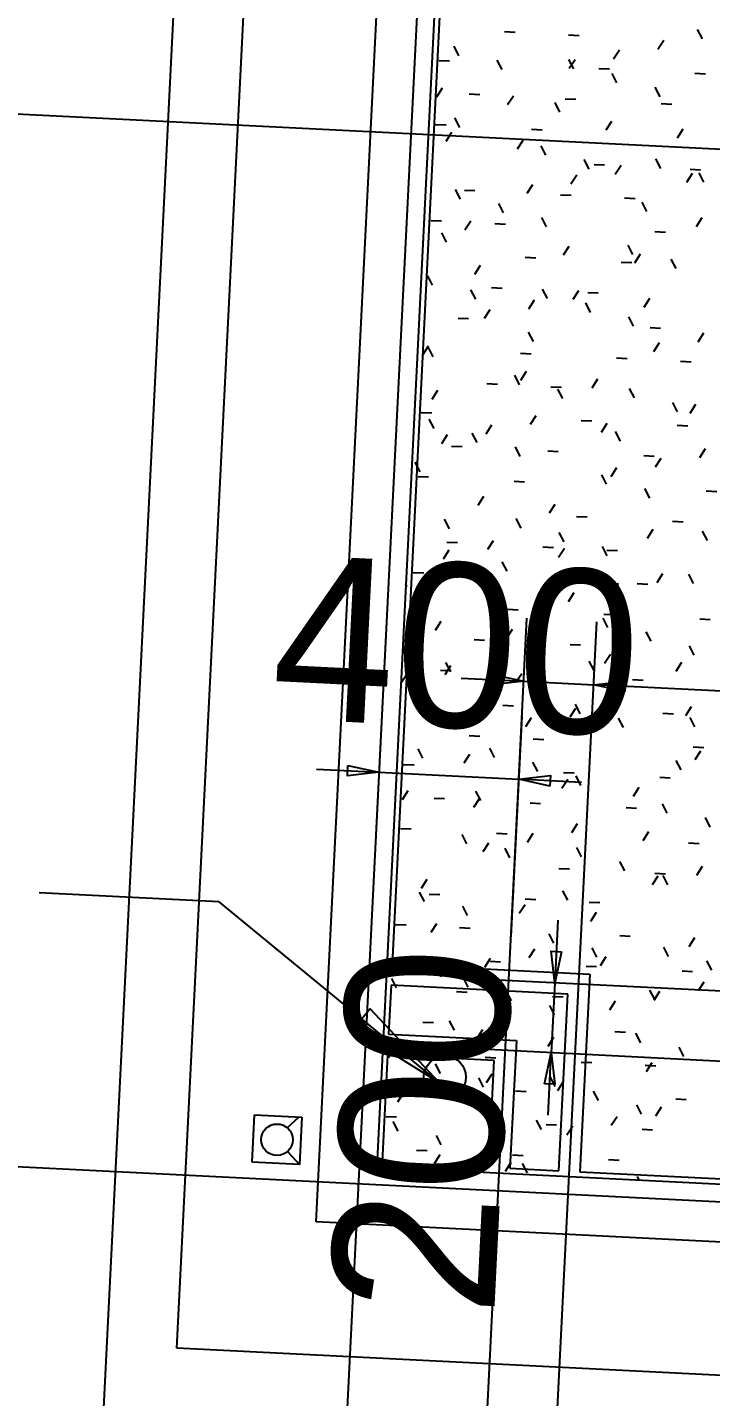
# Model space of a CAD drawing. Extents: x 549999 to 550212, y 1838161 to 1838467.
# Drawn here: x 550114.958 to 550116.908, y 1838343.863 to 1838347.771 of the extents above; entities that cross this region are included whole.
import ezdxf

# ---------------------------------------------------------------- set-up
doc = ezdxf.new("R2010")
doc.units = 0
for name, color, linetype in [('Level 13', 7, 'Continuous'), ('Level 15', 7, 'Continuous'), ('Level 18', 7, 'Continuous'), ('Level 20', 7, 'Continuous'), ('Level 22', 7, 'Continuous'), ('Level 28', 7, 'Continuous'), ('Level 4', 7, 'Continuous'), ('Level 8', 7, 'Continuous')]:
    doc.layers.add(name, color=color, linetype=linetype)

# ---------------------------------------------------------------- blocks, each defined once
blk = doc.blocks.new('FLOO10')
at = {"layer": 'Level 8'}
for p, q in [((-871.49, -462.9), (-871.49, 547.1)), ((-891.49, 527.1), (-891.49, -482.9)), ((-171.49, -462.9), (-871.49, -462.9))]:
    blk.add_line(p, q, dxfattribs=at)

msp = doc.modelspace()

# ---------------------------------------------------------------- linework, layer by layer
at = {"layer": 'Level 13'}
for p, q in [((550115.5999, 1838344.5324), (550115.6066, 1838344.6672)), ((550115.6066, 1838344.6672), (550115.7415, 1838344.6605)), ((550115.6997, 1838344.6308), (550115.733, 1838344.6609)), ((550115.7415, 1838344.6605), (550115.7347, 1838344.5256)), ((550115.7009, 1838344.563), (550115.7347, 1838344.5256)), ((550115.7347, 1838344.5256), (550115.5999, 1838344.5324))]:
    msp.add_line(p, q, dxfattribs=at)
msp.add_circle((550115.6707, 1838344.5964), 0.045, dxfattribs=at)
at = {"layer": 'Level 15'}
for p, q in [((550116.3198, 1838347.759), (550116.3499, 1838347.7575)), ((550116.5024, 1838347.7498), (550116.5325, 1838347.7483)), ((550116.7741, 1838347.7332), (550116.7577, 1838347.7079)), ((550116.8847, 1838347.738), (550116.8709, 1838347.7648)), ((550116.19, 1838347.6901), (550116.1762, 1838347.717)), ((550116.6476, 1838347.706), (550116.6313, 1838347.6807)), ((550116.1325, 1838347.6768), (550116.1627, 1838347.6753)), ((550116.313, 1838347.6504), (550116.2993, 1838347.6773)), ((550116.5175, 1838347.6525), (550116.5037, 1838347.6793)), ((550116.5212, 1838347.6788), (550116.5048, 1838347.6535)), ((550116.5892, 1838347.654), (550116.6193, 1838347.6524)), ((550116.6406, 1838347.6128), (550116.6268, 1838347.6397)), ((550116.8631, 1838347.6403), (550116.8933, 1838347.6387)), ((550116.1419, 1838347.5973), (550116.1256, 1838347.5719)), ((550116.2193, 1838347.5809), (550116.2494, 1838347.5794)), ((550116.3452, 1838347.5748), (550116.3288, 1838347.5495)), ((550116.7637, 1838347.5732), (550116.7499, 1838347.6)), ((550116.4778, 1838347.5294), (550116.4641, 1838347.5563)), ((550116.4933, 1838347.5672), (550116.5234, 1838347.5657)), ((550116.7673, 1838347.5535), (550116.7974, 1838347.552)), ((550116.1234, 1838347.4941), (550116.1535, 1838347.4926)), ((550116.192, 1838347.4857), (550116.1782, 1838347.5125)), ((550116.6252, 1838347.5028), (550116.6088, 1838347.4774)), ((550116.1691, 1838347.4708), (550116.1528, 1838347.4455)), ((550116.3974, 1838347.4804), (550116.4275, 1838347.4789)), ((550116.8285, 1838347.4804), (550116.8121, 1838347.455)), ((550116.3724, 1838347.4484), (550116.356, 1838347.4231)), ((550116.4382, 1838347.4063), (550116.4244, 1838347.4332)), ((550116.5613, 1838347.3667), (550116.5475, 1838347.3935)), ((550116.5755, 1838347.38), (550116.6056, 1838347.3785)), ((550116.6524, 1838347.3764), (550116.636, 1838347.351)), ((550116.7657, 1838347.3687), (550116.7519, 1838347.3956)), ((550116.526, 1838347.3492), (550116.5096, 1838347.3238)), ((550116.8556, 1838347.3539), (550116.8393, 1838347.3286)), ((550116.8495, 1838347.3663), (550116.8796, 1838347.3648)), ((550116.8888, 1838347.329), (550116.875, 1838347.3559)), ((550116.194, 1838347.2812), (550116.1803, 1838347.308)), ((550116.2056, 1838347.3069), (550116.2357, 1838347.3054)), ((550116.3996, 1838347.322), (550116.3832, 1838347.2966)), ((550116.3171, 1838347.2415), (550116.3034, 1838347.2684)), ((550116.4796, 1838347.2932), (550116.5097, 1838347.2917)), ((550116.6622, 1838347.2841), (550116.6924, 1838347.2826)), ((550116.726, 1838347.2456), (550116.7123, 1838347.2725)), ((550116.1097, 1838347.2202), (550116.1398, 1838347.2186)), ((550116.4402, 1838347.2019), (550116.4265, 1838347.2287)), ((550116.8828, 1838347.2275), (550116.8665, 1838347.2022)), ((550116.1544, 1838347.1581), (550116.1406, 1838347.185)), ((550116.2235, 1838347.218), (550116.2071, 1838347.1926)), ((550116.2924, 1838347.211), (550116.3225, 1838347.2095)), ((550116.749, 1838347.1882), (550116.7791, 1838347.1867)), ((550116.5036, 1838347.1459), (550116.4872, 1838347.1206)), ((550116.6864, 1838347.1225), (550116.6726, 1838347.1494)), ((550116.3791, 1838347.1151), (550116.4093, 1838347.1136)), ((550116.6531, 1838347.1014), (550116.6832, 1838347.0999)), ((550116.7068, 1838347.1235), (550116.6904, 1838347.0982)), ((550116.8095, 1838347.0829), (550116.7957, 1838347.1097)), ((550116.1147, 1838347.035), (550116.101, 1838347.0619)), ((550116.2507, 1838347.0916), (550116.2343, 1838347.0662)), ((550116.2832, 1838347.0284), (550116.3134, 1838347.0269)), ((550116.4423, 1838346.9974), (550116.4285, 1838347.0243)), ((550116.2378, 1838346.9954), (550116.224, 1838347.0222)), ((550116.4043, 1838346.9923), (550116.388, 1838346.967)), ((550116.5308, 1838347.0195), (550116.5144, 1838346.9942)), ((550116.5653, 1838346.9577), (550116.5516, 1838346.9846)), ((550116.5572, 1838347.0147), (550116.5873, 1838347.0132)), ((550116.734, 1838346.9971), (550116.7176, 1838346.9717)), ((550116.2779, 1838346.9651), (550116.2615, 1838346.9398)), ((550116.6884, 1838346.9181), (550116.6747, 1838346.9449)), ((550116.1873, 1838346.9416), (550116.2175, 1838346.9401)), ((550116.7353, 1838346.9142), (550116.7654, 1838346.9127)), ((550116.4026, 1838346.8743), (550116.3888, 1838346.9012)), ((550116.7612, 1838346.8707), (550116.7448, 1838346.8453)), ((550116.8876, 1838346.8979), (550116.8712, 1838346.8725)), ((550116.1019, 1838346.8611), (550116.0855, 1838346.8358)), ((550116.1168, 1838346.8306), (550116.103, 1838346.8574)), ((550116.3654, 1838346.8412), (550116.3956, 1838346.8396)), ((550116.6394, 1838346.8275), (550116.6695, 1838346.8259)), ((550116.3819, 1838346.7891), (550116.3655, 1838346.7637)), ((550116.8221, 1838346.8183), (550116.8522, 1838346.8168)), ((550116.2695, 1838346.7544), (550116.2997, 1838346.7529)), ((550116.3629, 1838346.7512), (550116.3492, 1838346.7781)), ((550116.5851, 1838346.7667), (550116.5688, 1838346.7413)), ((550116.1291, 1838346.7347), (550116.1127, 1838346.7094)), ((550116.4522, 1838346.7453), (550116.4823, 1838346.7438)), ((550116.486, 1838346.7116), (550116.4722, 1838346.7384)), ((550116.6905, 1838346.7136), (550116.6767, 1838346.7405)), ((550116.0823, 1838346.6722), (550116.1125, 1838346.6707)), ((550116.8136, 1838346.674), (550116.7998, 1838346.7008)), ((550116.8652, 1838346.6946), (550116.8488, 1838346.6693)), ((550116.1188, 1838346.6261), (550116.105, 1838346.653)), ((550116.2827, 1838346.6355), (550116.2663, 1838346.6101)), ((550116.4091, 1838346.6627), (550116.3927, 1838346.6373)), ((550116.5389, 1838346.6494), (550116.5691, 1838346.6479)), ((550116.6123, 1838346.6402), (550116.596, 1838346.6149)), ((550116.8129, 1838346.6357), (550116.8431, 1838346.6342)), ((550116.1562, 1838346.6083), (550116.1399, 1838346.5829)), ((550116.2419, 1838346.5865), (550116.2281, 1838346.6133)), ((550116.6508, 1838346.5905), (550116.637, 1838346.6174)), ((550116.1691, 1838346.5763), (550116.1992, 1838346.5748)), ((550116.365, 1838346.5468), (550116.3512, 1838346.5736)), ((550116.4431, 1838346.5626), (550116.4732, 1838346.5611)), ((550116.8924, 1838346.5682), (550116.876, 1838346.5429)), ((550116.0791, 1838346.503), (550116.0654, 1838346.5299)), ((550116.717, 1838346.5489), (550116.7472, 1838346.5474)), ((550116.7659, 1838346.541), (550116.7496, 1838346.5157)), ((550116.0732, 1838346.4895), (550116.1033, 1838346.488)), ((550116.3472, 1838346.4758), (550116.3773, 1838346.4743)), ((550116.6111, 1838346.4675), (550116.5974, 1838346.4943)), ((550116.6395, 1838346.5138), (550116.6231, 1838346.4885)), ((550116.7342, 1838346.4278), (550116.7205, 1838346.4547)), ((550116.8951, 1838346.4485), (550116.9253, 1838346.4469)), ((550116.2602, 1838346.4322), (550116.2439, 1838346.4069)), ((550116.4635, 1838346.4098), (550116.4471, 1838346.3845)), ((550116.1626, 1838346.3403), (550116.1488, 1838346.3671)), ((550116.367, 1838346.3423), (550116.3533, 1838346.3692)), ((550116.5253, 1838346.3754), (550116.5554, 1838346.3739)), ((550116.7992, 1838346.3617), (550116.8294, 1838346.3602)), ((550116.4901, 1838346.3027), (550116.4763, 1838346.3295)), ((550116.7435, 1838346.3378), (550116.7271, 1838346.3124)), ((550116.899, 1838346.3068), (550116.8853, 1838346.3336)), ((550116.1554, 1838346.3023), (550116.1855, 1838346.3008)), ((550116.2874, 1838346.3058), (550116.2711, 1838346.2805)), ((550116.4294, 1838346.2886), (550116.4595, 1838346.2871)), ((550116.4907, 1838346.2834), (550116.4743, 1838346.258)), ((550116.6132, 1838346.263), (550116.5994, 1838346.2899)), ((550116.161, 1838346.2786), (550116.1446, 1838346.2533)), ((550116.3274, 1838346.2193), (550116.3136, 1838346.2461)), ((550116.612, 1838346.2795), (550116.6421, 1838346.278)), ((550116.0595, 1838346.2156), (550116.0896, 1838346.2141)), ((550116.2421, 1838346.2064), (550116.2723, 1838346.2049)), ((550116.7707, 1838346.2114), (550116.7543, 1838346.186)), ((550116.8593, 1838346.1837), (550116.8456, 1838346.2105)), ((550116.0415, 1838346.1755), (550116.0383, 1838346.1817)), ((550116.6443, 1838346.1842), (550116.6279, 1838346.1588)), ((550116.6988, 1838346.1836), (550116.7289, 1838346.1821)), ((550116.5179, 1838346.157), (550116.5015, 1838346.1316)), ((550116.2877, 1838346.0962), (550116.2739, 1838346.123)), ((550116.3289, 1838346.1105), (550116.359, 1838346.109)), ((550116.6152, 1838346.0586), (550116.6015, 1838346.0854)), ((550116.6029, 1838346.0968), (550116.633, 1838346.0953)), ((550116.1386, 1838346.0754), (550116.1222, 1838346.0501)), ((550116.3418, 1838346.053), (550116.3254, 1838346.0276)), ((550116.4108, 1838346.0565), (550116.397, 1838346.0834)), ((550116.8769, 1838346.0831), (550116.907, 1838346.0816)), ((550116.233, 1838346.0238), (550116.2631, 1838346.0223)), ((550116.507, 1838346.0101), (550116.5371, 1838346.0086)), ((550116.7383, 1838346.0189), (550116.7245, 1838346.0457)), ((550116.0436, 1838345.971), (550116.0298, 1838345.9979)), ((550116.6219, 1838345.9809), (550116.6055, 1838345.9556)), ((550116.8614, 1838345.9792), (550116.8476, 1838346.0061)), ((550116.1371, 1838345.937), (550116.1673, 1838345.9355)), ((550116.1658, 1838345.949), (550116.1494, 1838345.9236)), ((550116.1667, 1838345.9314), (550116.1529, 1838345.9582)), ((550116.5756, 1838345.9355), (550116.5618, 1838345.9623)), ((550116.8251, 1838345.9585), (550116.8087, 1838345.9332)), ((550116.0393, 1838345.9218), (550116.0242, 1838345.8983)), ((550116.2897, 1838345.8917), (550116.276, 1838345.9186)), ((550116.369, 1838345.9265), (550116.3526, 1838345.9012)), ((550116.6851, 1838345.9096), (550116.7152, 1838345.9081)), ((550116.649, 1838345.8545), (550116.6327, 1838345.8292)), ((550116.3152, 1838345.8366), (550116.3453, 1838345.8351)), ((550116.5226, 1838345.8273), (550116.5062, 1838345.802)), ((550116.5359, 1838345.8124), (550116.5221, 1838345.8392)), ((550116.5892, 1838345.8229), (550116.6193, 1838345.8214)), ((550116.7718, 1838345.8137), (550116.802, 1838345.8122)), ((550116.8523, 1838345.8321), (550116.8359, 1838345.8067)), ((550116.3962, 1838345.8001), (550116.3798, 1838345.7748)), ((550116.659, 1838345.7727), (550116.6452, 1838345.7996)), ((550116.8634, 1838345.7748), (550116.8497, 1838345.8016)), ((550116.2193, 1838345.7498), (550116.2495, 1838345.7483)), ((550116.402, 1838345.7407), (550116.4321, 1838345.7392)), ((550116.0169, 1838345.7186), (550116.015, 1838345.7156)), ((550116.0873, 1838345.6852), (550116.0736, 1838345.7121)), ((550116.2202, 1838345.6961), (550116.2038, 1838345.6708)), ((550116.2918, 1838345.6873), (550116.278, 1838345.7141)), ((550116.8586, 1838345.7178), (550116.8887, 1838345.7163)), ((550116.8795, 1838345.7057), (550116.8631, 1838345.6803)), ((550116.0321, 1838345.6676), (550116.0622, 1838345.6661)), ((550116.4149, 1838345.6476), (550116.4011, 1838345.6744)), ((550116.8238, 1838345.6517), (550116.81, 1838345.6785)), ((550116.5002, 1838345.6241), (550116.4838, 1838345.5987)), ((550116.4887, 1838345.6448), (550116.5189, 1838345.6433)), ((550116.5379, 1838345.6079), (550116.5242, 1838345.6348)), ((550116.7627, 1838345.6311), (550116.7928, 1838345.6296)), ((550116.0441, 1838345.5921), (550116.0277, 1838345.5668)), ((550116.2521, 1838345.5642), (550116.2384, 1838345.591)), ((550116.7034, 1838345.6017), (550116.6871, 1838345.5763)), ((550116.1189, 1838345.5717), (550116.149, 1838345.5702)), ((550116.2473, 1838345.5697), (550116.231, 1838345.5444)), ((550116.3928, 1838345.558), (550116.423, 1838345.5565)), ((550116.6668, 1838345.5443), (550116.6969, 1838345.5428)), ((550116.7841, 1838345.5286), (550116.7703, 1838345.5555)), ((550116.9072, 1838345.4889), (550116.8934, 1838345.5158)), ((550116.023, 1838345.485), (550116.0531, 1838345.4835)), ((550116.2125, 1838345.4411), (550116.1987, 1838345.4679)), ((550116.2969, 1838345.4713), (550116.3271, 1838345.4698)), ((550116.401, 1838345.4705), (550116.3846, 1838345.4451)), ((550116.5274, 1838345.4977), (550116.511, 1838345.4723)), ((550116.7306, 1838345.4752), (550116.7142, 1838345.4499)), ((550116.2745, 1838345.4433), (550116.2582, 1838345.4179)), ((550116.3355, 1838345.4014), (550116.3218, 1838345.4283)), ((550116.54, 1838345.4035), (550116.5262, 1838345.4303)), ((550116.8449, 1838345.4439), (550116.875, 1838345.4424)), ((550116.6631, 1838345.3638), (550116.6493, 1838345.3907)), ((550116.475, 1838345.3708), (550116.5052, 1838345.3693)), ((550116.7578, 1838345.3488), (550116.7414, 1838345.3235)), ((550116.749, 1838345.3571), (550116.7791, 1838345.3556)), ((550116.7862, 1838345.3241), (550116.7724, 1838345.351)), ((550116.8842, 1838345.376), (550116.8679, 1838345.3507)), ((550116.0985, 1838345.3393), (550116.0821, 1838345.3139)), ((550116.5003, 1838345.2804), (550116.4866, 1838345.3072)), ((550116.0914, 1838345.2763), (550116.0776, 1838345.3032)), ((550116.1052, 1838345.2977), (550116.1353, 1838345.2962)), ((550116.3785, 1838345.2672), (550116.3622, 1838345.2419)), ((550116.3791, 1838345.284), (550116.4093, 1838345.2825)), ((550116.5618, 1838345.2749), (550116.5919, 1838345.2734)), ((550116.2145, 1838345.2366), (550116.2007, 1838345.2635)), ((550116.5818, 1838345.2448), (550116.5654, 1838345.2195)), ((550116.0093, 1838345.211), (550116.0394, 1838345.2095)), ((550116.1257, 1838345.2129), (550116.1093, 1838345.1875)), ((550116.1919, 1838345.2019), (550116.2221, 1838345.2003)), ((550116.4607, 1838345.1573), (550116.4469, 1838345.1842)), ((550116.6486, 1838345.179), (550116.6787, 1838345.1775)), ((550116.8618, 1838345.1728), (550116.8454, 1838345.1474)), ((550116.2793, 1838345.1136), (550116.2629, 1838345.0883)), ((550116.4057, 1838345.1408), (550116.3894, 1838345.1155)), ((550116.5837, 1838345.1176), (550116.57, 1838345.1445)), ((550116.609, 1838345.1184), (550116.5926, 1838345.093)), ((550116.7882, 1838345.1197), (550116.7744, 1838345.1465)), ((550116.1529, 1838345.0864), (550116.1365, 1838345.0611)), ((550116.2787, 1838345.106), (550116.3088, 1838345.1045)), ((550116.5527, 1838345.0923), (550116.5828, 1838345.0908)), ((550116.8266, 1838345.0786), (550116.8568, 1838345.0771)), ((550116.9113, 1838345.08), (550116.8975, 1838345.1069)), ((550116.0121, 1838345.0301), (550115.9983, 1838345.057)), ((550116.2165, 1838345.0322), (550116.2028, 1838345.059)), ((550116.889, 1838345.0463), (550116.8726, 1838345.021)), ((550116.1828, 1838345.0192), (550116.2129, 1838345.0177)), ((550116.3396, 1838344.9925), (550116.3259, 1838345.0194)), ((550116.4568, 1838345.0055), (550116.4869, 1838345.004)), ((550116.6361, 1838344.992), (550116.6198, 1838344.9666)), ((550116.7485, 1838344.9966), (550116.7348, 1838345.0235)), ((550116.7626, 1838345.0191), (550116.7462, 1838344.9938)), ((550116.4627, 1838344.9529), (550116.4489, 1838344.9797)), ((550116.0869, 1838344.9324), (550116.117, 1838344.9309)), ((550116.1769, 1838344.9091), (550116.1631, 1838344.936)), ((550116.2569, 1838344.9104), (550116.2405, 1838344.885)), ((550116.4601, 1838344.888), (550116.4437, 1838344.8626)), ((550116.6349, 1838344.905), (550116.665, 1838344.9035)), ((550116.7089, 1838344.8735), (550116.6951, 1838344.9004)), ((550116.004, 1838344.856), (550115.9877, 1838344.8307)), ((550116.832, 1838344.8339), (550116.8182, 1838344.8607)), ((550116.1372, 1838344.786), (550116.1234, 1838344.8129)), ((550116.265, 1838344.832), (550116.2951, 1838344.8305)), ((550116.539, 1838344.8183), (550116.5691, 1838344.8168)), ((550116.7216, 1838344.8092), (550116.7518, 1838344.8076)), ((550116.7401, 1838344.8159), (550116.7238, 1838344.7906)), ((550116.1576, 1838344.7568), (550116.1413, 1838344.7314)), ((550116.2603, 1838344.7464), (550116.2465, 1838344.7732)), ((550116.2841, 1838344.784), (550116.2677, 1838344.7586)), ((550116.4648, 1838344.7484), (550116.451, 1838344.7753)), ((550116.4873, 1838344.7615), (550116.4709, 1838344.7362)), ((550116.0312, 1838344.7296), (550116.0148, 1838344.7042)), ((550116.1691, 1838344.7452), (550116.1992, 1838344.7437)), ((550116.3517, 1838344.7361), (550116.3819, 1838344.7346)), ((550116.5878, 1838344.7087), (550116.5741, 1838344.7356)), ((550116.7109, 1838344.6691), (550116.6972, 1838344.6959)), ((550116.7673, 1838344.6895), (550116.751, 1838344.6641)), ((550116.8084, 1838344.7133), (550116.8385, 1838344.7118)), ((550115.9819, 1838344.663), (550116.012, 1838344.6615)), ((550116.0162, 1838344.6212), (550116.0024, 1838344.6481)), ((550116.4251, 1838344.6253), (550116.4113, 1838344.6522)), ((550116.4385, 1838344.6402), (550116.4686, 1838344.6387)), ((550116.6409, 1838344.6623), (550116.6245, 1838344.637)), ((550116.1393, 1838344.5816), (550116.1255, 1838344.6084)), ((550116.5145, 1838344.6351), (550116.4981, 1838344.6098)), ((550116.7125, 1838344.6265), (550116.7426, 1838344.625)), ((550116.0686, 1838344.5671), (550116.0988, 1838344.5656)), ((550116.1352, 1838344.5535), (550116.1188, 1838344.5282)), ((550116.3384, 1838344.5311), (550116.3221, 1838344.5058)), ((550116.3426, 1838344.5534), (550116.3728, 1838344.5519)), ((550116.3854, 1838344.5022), (550116.3717, 1838344.5291)), ((550116.6166, 1838344.5397), (550116.6467, 1838344.5382)), ((550116.7042, 1838344.4816), (550116.6992, 1838344.4915))]:
    msp.add_line(p, q, dxfattribs=at)
at = {"layer": 'Level 18'}
for p, q in [((550116.8329, 1838363.0768), (550115.772, 1838341.8554)), ((550111.2586, 1838347.7075), (550125.3316, 1838347.004)), ((550111.1088, 1838344.7113), (550140.2422, 1838343.2548))]:
    msp.add_line(p, q, dxfattribs=at)
at = {"layer": 'Level 20'}
for p, q in [((550113.3312, 1838285.0212), (550116.3839, 1838346.0849)), ((550115.9839, 1838346.0946), (550115.9525, 1838345.4654)), ((550113.5309, 1838285.0112), (550116.5837, 1838346.0749)), ((550116.1966, 1838345.9141), (550116.375, 1838345.9052)), ((550116.375, 1838345.9052), (550116.5747, 1838345.8952)), ((550118.5939, 1838345.7942), (550116.5747, 1838345.8952)), ((550116.3385, 1838345.1758), (550116.3699, 1838345.805)), ((550115.7831, 1838345.6541), (550115.9615, 1838345.6452)), ((550115.9615, 1838345.6452), (550116.361, 1838345.6252)), ((550116.5393, 1838345.6163), (550116.361, 1838345.6252)), ((550116.4722, 1838345.2227), (550116.4633, 1838345.0443)), ((550177.3473, 1838342.0006), (550116.2835, 1838345.0533)), ((550116.4633, 1838345.0443), (550116.4533, 1838344.8446)), ((550177.3373, 1838341.8008), (550116.2736, 1838344.8536)), ((550116.4444, 1838344.6662), (550116.4533, 1838344.8446))]:
    msp.add_line(p, q, dxfattribs=at)
for points in [[(550116.2865, 1838345.9245), (550116.375, 1838345.9052), (550116.285, 1838345.8948)], [(550116.6631, 1838345.8758), (550116.5747, 1838345.8952), (550116.6646, 1838345.9056)], [(550115.873, 1838345.6645), (550115.9615, 1838345.6452), (550115.8715, 1838345.6348)], [(550116.4494, 1838345.6059), (550116.361, 1838345.6252), (550116.4509, 1838345.6356)], [(550116.4826, 1838345.1328), (550116.4633, 1838345.0443), (550116.4529, 1838345.1343)], [(550116.434, 1838344.7562), (550116.4533, 1838344.8446), (550116.4637, 1838344.7547)]]:
    msp.add_lwpolyline(points, close=True, dxfattribs=at)
at = {"layer": 'Level 22'}
for p, q in [((550115.5059, 1838345.2751), (550114.9919, 1838345.3007)), ((550116.1337, 1838344.7597), (550115.5059, 1838345.2751)), ((550115.9367, 1838344.97), (550115.889, 1838344.9119)), ((550115.9367, 1838344.97), (550115.889, 1838344.9119)), ((550116.1337, 1838344.7597), (550115.9367, 1838344.97)), ((550116.1337, 1838344.7597), (550115.9367, 1838344.97)), ((550115.889, 1838344.9119), (550116.1337, 1838344.7597)), ((550115.889, 1838344.9119), (550116.1337, 1838344.7597))]:
    msp.add_line(p, q, dxfattribs=at)
at = {"layer": 'Level 28'}
msp.add_circle((550116.1499, 1838344.7751), 0.06, dxfattribs=at)
at = {"layer": 'Level 4'}
for p, q in [((550116.5152, 1838355.4197), (550115.9992, 1838345.0976)), ((550115.7822, 1838344.3625), (550116.3264, 1838355.2489)), ((550115.9992, 1838345.0976), (550116.5635, 1838345.0694)), ((550116.5635, 1838345.0694), (550116.5352, 1838344.5051)), ((550115.9962, 1838345.0377), (550115.9892, 1838344.8978)), ((550116.5005, 1838345.0124), (550115.9962, 1838345.0377)), ((550116.4753, 1838344.5081), (550116.5005, 1838345.0124)), ((550115.9892, 1838344.8978), (550116.3537, 1838344.8796)), ((550116.3537, 1838344.8796), (550116.3355, 1838344.5151)), ((550115.9862, 1838344.8379), (550115.971, 1838344.5333)), ((550116.2908, 1838344.8227), (550115.9862, 1838344.8379)), ((550116.2756, 1838344.5181), (550116.2908, 1838344.8227)), ((550115.971, 1838344.5333), (550116.2756, 1838344.5181)), ((550116.3355, 1838344.5151), (550116.4753, 1838344.5081)), ((550116.5352, 1838344.5051), (550121.8336, 1838344.2402)), ((550122.0044, 1838344.0514), (550115.7822, 1838344.3625))]:
    msp.add_line(p, q, dxfattribs=at)
at = {"layer": 'Level 8'}
for p, q in [((550116.4995, 1838355.4055), (550115.9552, 1838344.5191)), ((550115.9552, 1838344.5191), (550121.8479, 1838344.2245))]:
    msp.add_line(p, q, dxfattribs=at)

# ---------------------------------------------------------------- block references
at = {"layer": 'Level 8', "xscale": 0.010000000000000004, "yscale": 0.01, "rotation": -2.8619937920406366}
msp.add_blockref('FLOO10', (550124.32, 1838348.19), dxfattribs=at)

# ---------------------------------------------------------------- texts
at = {"layer": 'Level 20'}
for s, rotation, p in [('400', 357.138, (550115.65, 1838345.8)), ('200', 87.138, (550116.29, 1838344.09))]:
    msp.add_text(s, height=0.46836, rotation=rotation, dxfattribs=at).set_placement(p)

doc.saveas('drawing.dxf')
